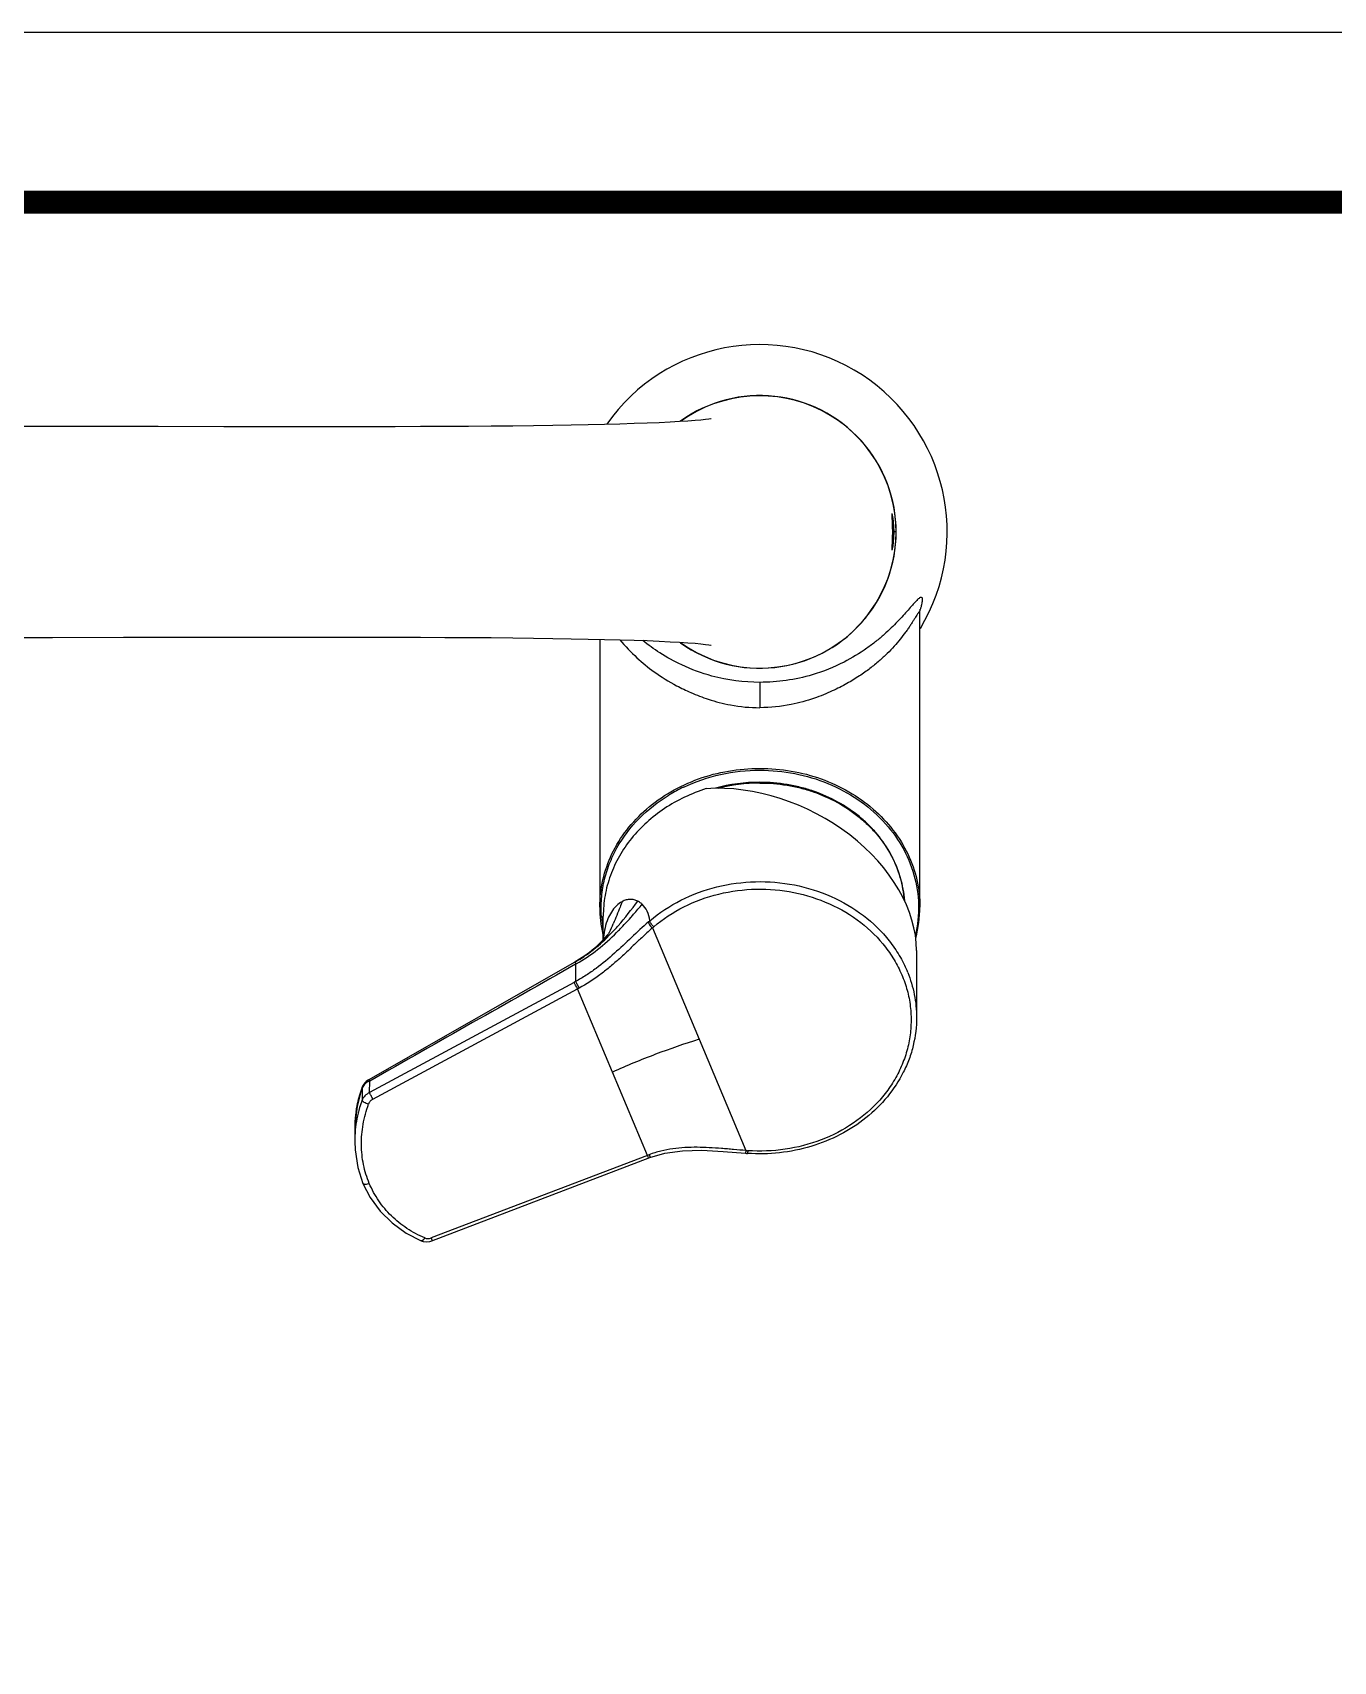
# Model space of a CAD drawing. Extents: x 0 to 1462, y 0 to 1072.
# Drawn here: x 890.5 to 1081.5, y 832.5 to 1071.5 of the extents above; entities that cross this region are included whole.
import ezdxf

# ---------------------------------------------------------------- set-up
doc = ezdxf.new("R2010")
doc.units = 0
doc.header["$LTSCALE"] = 10
doc.header["$MEASUREMENT"] = 0
doc.layers.get('0').update_dxf_attribs({"linetype": 'CONTINUOUS'})

msp = doc.modelspace()

# ---------------------------------------------------------------- linework, layer by layer
at = {"color": 7, "linetype": 'Continuous'}
for p, q in [((908.93, 1013.7), (898.64, 1013.71)), ((918.54, 1013.68), (908.93, 1013.7)), ((1020.76, 943.2), (1020.76, 986.55)), ((1020.76, 986.55), (1020.76, 986.55)), ((883.28, 982.75), (893.41, 982.77)), ((893.41, 982.77), (903.83, 982.79)), ((973.76, 982.49), (973.76, 943.2)), ((974.26, 938.39), (974.26, 941.85)), ((939.78, 917.83), (970.14, 935.15)), ((970.15, 935.15), (970.15, 935.15)), ((1020.26, 936.82), (1020.26, 927)), ((969.97, 932.13), (939.93, 915.96)), ((940.45, 915.01), (970.49, 931.18)), ((938.89, 916.8), (938.83, 916.64)), ((938.83, 916.64), (938.83, 916.64)), ((938.89, 916.65), (938.85, 914.83)), ((939.78, 917.83), (939.78, 917.83)), ((937.77, 910.5), (937.77, 908.79)), ((980.76, 906.75), (949.01, 894.64)), ((949.1, 894.22), (981.1, 906.43)), ((947.55, 894.22), (947.55, 894.22))]:
    msp.add_line(p, q, dxfattribs=at)
at = {"color": 9, "linetype": 'Continuous'}
for p, q in [((1017.25, 998.25), (1016.96, 998.25)), ((997.26, 976.17), (997.26, 972.45)), ((997.23, 963.55), (997.26, 963.55)), ((997.26, 963.55), (997.29, 963.55)), ((981.47, 940.12), (995.19, 907.46)), ((970.15, 935.15), (970.16, 935.15)), ((970.16, 935.15), (970.27, 935.21)), ((970.21, 934.81), (970.21, 932.26)), ((970.21, 932.26), (969.97, 932.13)), ((980.76, 906.75), (970.49, 931.18)), ((938.83, 916.64), (938.82, 916.54)), ((939.93, 915.96), (939.97, 917.65))]:
    msp.add_line(p, q, dxfattribs=at)
at = {"ltscale": 0.5}
msp.add_lwpolyline([(0, 0), (1462.41, 0), (1462.41, 1071.53), (0, 1071.53)], close=True, dxfattribs=at)
at = {"color": 5, "linetype": 'ByBlock', "lineweight": 200, "const_width": 3.37}
msp.add_lwpolyline([(23.52, 45.88), (1438.75, 45.88), (1438.75, 1046.65), (23.52, 1046.65)], close=True, dxfattribs=at)
at = {"color": 7, "linetype": 'Continuous'}
for points in [[(898.64, 1013.71), (888.13, 1013.73), (883.28, 1013.74)], [(990.11, 1014.86), (990.13, 1014.86), (990.05, 1014.85), (989.74, 1014.8), (989.25, 1014.74), (988.58, 1014.67), (987.74, 1014.59), (986.7, 1014.51), (985.48, 1014.43), (984.07, 1014.35), (982.48, 1014.28), (980.72, 1014.21), (978.79, 1014.14), (976.7, 1014.07), (974.46, 1014.01), (972.07, 1013.96), (969.53, 1013.91), (966.84, 1013.87), (964, 1013.83), (960.99, 1013.79), (957.82, 1013.76), (954.49, 1013.74), (951.02, 1013.72), (947.42, 1013.7), (943.7, 1013.69), (939.86, 1013.68), (935.88, 1013.68), (931.74, 1013.68), (927.43, 1013.68), (923.05, 1013.68), (918.54, 1013.68)], [(1020.76, 986.55), (1020.77, 986.84), (1020.78, 986.93)], [(903.83, 982.79), (913.84, 982.8), (918.54, 982.81), (923.05, 982.81), (927.43, 982.82), (931.74, 982.82), (935.88, 982.81), (939.86, 982.81), (943.7, 982.8), (947.42, 982.79), (951.02, 982.77), (954.49, 982.75), (957.82, 982.73), (960.99, 982.7), (964, 982.66), (966.84, 982.62), (969.53, 982.58), (972.07, 982.53), (974.46, 982.48), (976.7, 982.42), (978.79, 982.35), (980.72, 982.29), (982.48, 982.21), (984.07, 982.14), (985.48, 982.06), (986.7, 981.98), (987.74, 981.9), (988.58, 981.82), (989.25, 981.75), (989.74, 981.69), (990.05, 981.64), (990.1, 981.64)], [(975.18, 939.51), (975.19, 939.52), (975.15, 939.46), (975.01, 939.27), (974.76, 938.95), (974.41, 938.55), (973.98, 938.09), (973.46, 937.59), (972.88, 937.07), (972.24, 936.54), (971.54, 936.03), (970.79, 935.53), (970.15, 935.15)], [(938.83, 916.64), (938.11, 913.96), (937.78, 911.13), (937.77, 910.49)], [(939.78, 917.83), (939.66, 917.76), (939.44, 917.59), (939.26, 917.41), (939.1, 917.21), (938.98, 917.01), (938.89, 916.8)], [(937.77, 908.8), (937.82, 907.55), (938.23, 904.96), (938.99, 902.64)], [(981.1, 906.43), (983.3, 907.07), (985.9, 907.44), (988.76, 907.5), (991.87, 907.32), (995.13, 907.06)], [(938.99, 902.64), (940.05, 900.58), (941.5, 898.58), (943.28, 896.83), (945.35, 895.35), (947.55, 894.22)], [(947.55, 894.22), (947.82, 894.13), (948.29, 894.07), (948.78, 894.12), (949.1, 894.22)]]:
    msp.add_lwpolyline(points, dxfattribs=at)
for centre, radius, start, end in [((997.26, 998.25), 27.49, 328.9764, 144.8794), ((997.26, 998.24), 19.99, 0.0196, 125.7042), ((997.26, 998.25), 19.99, 234.2957, 359.9811), ((997.24, 937.23), 24.28, 89.9644, 105.5623), ((997.25, 937.1), 24.3, 89.9698, 104.7206), ((991.52, 943.2), 17.77, 180.0125, 193.0519), ((1002.97, 943.2), 17.78, 345.2641, 359.9845), ((999.43, 964.73), 57.83, 265.7426, 266.038)]:
    msp.add_arc(centre, radius, start, end, dxfattribs=at)
at = {"color": 9, "linetype": 'Continuous'}
for centre, radius, start, end in [((997.26, 998.25), 20.01, 234.3634, 125.6366), ((997.3, 998.24), 19.95, 0.0217, 2.6142), ((997.36, 998.25), 19.89, 359.5396, 359.9805), ((1009.52, 990.59), 11.9, 340.4549, 341.4777), ((1010.67, 990.2), 10.69, 341.4867, 342.5421), ((996.37, 939.04), 24.07, 115.2944, 121.0653), ((979.42, 940.04), 4.63, 136.8505, 138.0921), ((991.56, 943.11), 17.6, 184.1769, 189.845), ((948.85, 952.2), 29.22, 334.0767, 334.2804), ((943.33, 954.81), 35.33, 334.3501, 336.5537), ((1029.41, 884.68), 74.33, 130.5172, 130.7329), ((1012.79, 903.79), 47.96, 130.4347, 130.7631), ((960.81, 952.11), 19.69, 298.5143, 298.8449), ((1002.06, 926.75), 18.24, 22.093, 22.7961), ((1014.89, 848.93), 93.46, 118.1948, 118.3617), ((955.42, 910.47), 17.65, 171.0961, 177.5464), ((954.88, 910.49), 17.11, 177.5579, 179.9849), ((954.7, 908.78), 16.93, 174.2318, 179.9505), ((1011.18, 826.71), 85.63, 110.6319, 110.8134), ((999.39, 964.28), 56.98, 265.7823, 266.0777)]:
    msp.add_arc(centre, radius, start, end, dxfattribs=at)
at = {"color": 7, "linetype": 'Continuous'}
msp.add_ellipse((997.26, 941.85), major_axis=(21.7, -10.75), ratio=0.709301, start_param=6.621448, end_param=8.540934, dxfattribs=at)
for points, knots in [([(1016.65, 1000.9), (1016.64, 1000.9), (1016.64, 1000.87), (1016.63, 1000.84), (1016.63, 1000.77), (1016.63, 1000.64), (1016.64, 1000.42), (1016.65, 1000.1), (1016.67, 999.7), (1016.69, 999.25), (1016.7, 998.76), (1016.71, 998.42), (1016.71, 998.25)], [0, 0, 0, 0, 0.006277, 0.020897, 0.044708, 0.077708, 0.169964, 0.29419, 0.445446, 0.617986, 0.805445, 1, 1, 1, 1]), ([(1016.96, 998.25), (1016.96, 998.42), (1016.95, 998.76), (1016.92, 999.25), (1016.88, 999.7), (1016.84, 1000.1), (1016.79, 1000.39), (1016.75, 1000.58), (1016.73, 1000.69), (1016.71, 1000.77), (1016.69, 1000.84), (1016.67, 1000.87), (1016.66, 1000.9), (1016.65, 1000.9)], [0, 0, 0, 0, 0.193215, 0.37937, 0.550783, 0.701318, 0.825515, 0.876196, 0.918634, 0.952402, 0.977163, 0.992846, 1, 1, 1, 1]), ([(1016.71, 998.25), (1016.71, 998.07), (1016.7, 997.74), (1016.69, 997.24), (1016.67, 996.79), (1016.65, 996.4), (1016.64, 996.07), (1016.63, 995.85), (1016.63, 995.72), (1016.63, 995.65), (1016.64, 995.62), (1016.64, 995.6), (1016.65, 995.6)], [0, 0, 0, 0, 0.194554, 0.382004, 0.55454, 0.705798, 0.830026, 0.922289, 0.95529, 0.979102, 0.993724, 1, 1, 1, 1]), ([(1016.65, 995.6), (1016.66, 995.6), (1016.67, 995.62), (1016.69, 995.65), (1016.71, 995.72), (1016.73, 995.8), (1016.75, 995.92), (1016.79, 996.11), (1016.84, 996.39), (1016.88, 996.79), (1016.92, 997.24), (1016.95, 997.73), (1016.96, 998.07), (1016.96, 998.25)], [0, 0, 0, 0, 0.007155, 0.02284, 0.047601, 0.081371, 0.123808, 0.174489, 0.298685, 0.449219, 0.620631, 0.806786, 1, 1, 1, 1]), ([(1018.48, 944.11), (1018.4, 945.27), (1017.99, 947.6), (1016.64, 950.92), (1014.94, 953.42), (1013.28, 955.23), (1011.4, 956.92), (1008.73, 958.72), (1005.75, 960.04), (1003.22, 960.79), (1000.61, 961.34), (998.6, 961.5), (997.26, 961.5)], [0, 0, 0, 0, 0.115967, 0.233617, 0.353954, 0.415399, 0.47769, 0.604625, 0.734522, 0.800413, 0.866731, 1, 1, 1, 1]), ([(997.26, 961.4), (998.59, 961.4), (1000.59, 961.24), (1003.2, 960.7), (1005.72, 959.95), (1008.69, 958.64), (1011.36, 956.86), (1013.23, 955.18), (1014.89, 953.38), (1016.6, 950.89), (1017.97, 947.6), (1018.39, 945.27), (1018.47, 944.11)], [0, 0, 0, 0, 0.133231, 0.199532, 0.26541, 0.395295, 0.522237, 0.584537, 0.645995, 0.766362, 0.884035, 1, 1, 1, 1]), ([(989.39, 960.57), (988.3, 960.22), (986.18, 959.39), (983.23, 957.73), (980.61, 955.7), (978.37, 953.35), (976.56, 950.72), (975.24, 947.88), (974.44, 944.9), (974.26, 942.86), (974.26, 941.85)], [0, 0, 0, 0, 0.133415, 0.264571, 0.393101, 0.518852, 0.641933, 0.762714, 0.881804, 1, 1, 1, 1]), ([(981.68, 940.29), (981.6, 940.36), (981.46, 940.51), (981.28, 940.75), (981.16, 940.97), (981.12, 941.12), (981.12, 941.19)], [0, 0, 0, 0, 0.285543, 0.570758, 0.818297, 1, 1, 1, 1]), ([(1020.26, 927), (1020.26, 925.62), (1020.01, 923.53), (1019.2, 920.86), (1018.06, 918.26), (1016.07, 915.23), (1012.9, 912.12), (1009.08, 909.66), (1004.78, 907.92), (1000.16, 906.99), (997, 906.93), (995.43, 907.04)], [0, 0, 0, 0, 0.116424, 0.175182, 0.234456, 0.35486, 0.478504, 0.605496, 0.735393, 0.867289, 1, 1, 1, 1]), ([(995.49, 907.44), (995.48, 907.38), (995.47, 907.3), (995.46, 907.2), (995.46, 907.15), (995.45, 907.1), (995.44, 907.07), (995.44, 907.05), (995.43, 907.04), (995.43, 907.04)], [0, 0, 0, 0, 0.4119, 0.583809, 0.728596, 0.844012, 0.928179, 0.980049, 1, 1, 1, 1])]:
    msp.add_open_spline(points, degree=3, knots=knots, dxfattribs=at)
at = {"color": 9, "linetype": 'Continuous'}
for points, knots in [([(1020.96, 988.65), (1020.9, 988.66), (1020.78, 988.61), (1020.61, 988.49), (1020.4, 988.31), (1020.07, 987.98), (1019.61, 987.46), (1018.99, 986.75), (1018.27, 985.94), (1017.45, 985.06), (1016.52, 984.13), (1015.47, 983.15), (1014.27, 982.15), (1012.37, 980.71), (1009.33, 978.87), (1004.14, 976.79), (999.84, 976.17), (997.26, 976.17)], [0, 0, 0, 0, 0.005541, 0.013306, 0.023236, 0.035109, 0.063863, 0.098235, 0.137387, 0.180854, 0.228458, 0.280232, 0.336428, 0.397548, 0.538345, 0.719918, 1, 1, 1, 1]), ([(1020.87, 986.99), (1020.92, 987.14), (1020.99, 987.4), (1021.08, 987.77), (1021.12, 988.06), (1021.14, 988.28), (1021.13, 988.45), (1021.1, 988.57), (1021.03, 988.64), (1020.98, 988.65), (1020.96, 988.65)], [0, 0, 0, 0, 0.258392, 0.467169, 0.630854, 0.755138, 0.846116, 0.910483, 0.957395, 1, 1, 1, 1]), ([(1020.76, 986.55), (1020.76, 986.56), (1020.76, 986.58), (1020.75, 986.6), (1020.74, 986.61), (1020.72, 986.6), (1020.7, 986.59), (1020.67, 986.57), (1020.62, 986.51), (1020.56, 986.43), (1020.48, 986.32), (1020.4, 986.2), (1020.27, 985.99), (1020.09, 985.71), (1019.86, 985.33), (1019.6, 984.92), (1019.31, 984.48), (1018.99, 984.01), (1018.52, 983.35), (1017.86, 982.49), (1016.97, 981.44), (1015.94, 980.37), (1014.75, 979.27), (1013.39, 978.17), (1011.82, 977.05), (1009.97, 975.93), (1007.78, 974.81), (1005.06, 973.71), (1001.52, 972.73), (998.8, 972.45), (997.26, 972.45)], [0, 0, 0, 0, 0.001015, 0.001695, 0.002178, 0.002708, 0.003447, 0.004442, 0.007199, 0.0109, 0.015447, 0.020741, 0.026697, 0.040326, 0.055871, 0.072999, 0.091475, 0.111124, 0.131831, 0.176124, 0.224084, 0.275808, 0.331693, 0.392431, 0.459067, 0.533188, 0.617358, 0.716222, 0.839385, 1, 1, 1, 1]), ([(976.71, 982.42), (977.48, 981.48), (979.06, 979.81), (981.86, 977.55), (984.55, 975.88), (987.24, 974.58), (989.87, 973.57), (993.24, 972.69), (995.82, 972.45), (997.26, 972.45)], [0, 0, 0, 0, 0.154417, 0.292198, 0.457896, 0.556794, 0.672697, 0.816249, 1, 1, 1, 1]), ([(997.26, 976.17), (994.89, 976.17), (990.93, 976.69), (986.06, 978.48), (982.7, 980.34), (980.87, 981.66), (980.07, 982.31)], [0, 0, 0, 0, 0.381576, 0.635802, 0.833856, 1, 1, 1, 1]), ([(973.76, 943.2), (973.76, 944.53), (974.07, 947.22), (975.42, 951.07), (977.62, 954.62), (980.57, 957.71), (984.15, 960.25), (988.23, 962.13), (992.64, 963.29), (995.7, 963.55), (997.23, 963.55)], [0, 0, 0, 0, 0.116068, 0.233564, 0.353656, 0.477057, 0.603943, 0.733972, 0.86635, 1, 1, 1, 1]), ([(997.29, 963.55), (998.82, 963.55), (1001.88, 963.29), (1006.29, 962.13), (1010.37, 960.25), (1013.95, 957.71), (1016.89, 954.62), (1019.09, 951.07), (1020.45, 947.22), (1020.76, 944.53), (1020.76, 943.2)], [0, 0, 0, 0, 0.13365, 0.266028, 0.396057, 0.522943, 0.646344, 0.766436, 0.883932, 1, 1, 1, 1]), ([(986.09, 960.81), (987.81, 961.62), (991.48, 962.86), (995.33, 963.28), (997.26, 963.28)], [0, 0, 0, 0, 0.4962, 1, 1, 1, 1]), ([(997.26, 963.28), (998.97, 963.28), (1002.39, 962.95), (1007.27, 961.5), (1011.68, 959.16), (1015.4, 956.02), (1018.24, 952.25), (1020.06, 948.01), (1020.75, 943.52), (1020.43, 940.52), (1020.09, 939.07)], [0, 0, 0, 0, 0.134696, 0.267781, 0.397933, 0.524303, 0.646737, 0.765862, 0.883019, 1, 1, 1, 1]), ([(974, 941.83), (973.94, 942.69), (973.94, 944.42), (974.33, 947), (975.1, 949.51), (976.62, 952.74), (979.41, 956.42), (982.35, 958.7), (983.95, 959.66)], [0, 0, 0, 0, 0.120473, 0.241279, 0.363048, 0.486331, 0.738466, 1, 1, 1, 1]), ([(981.12, 941.19), (982.5, 942.37), (985.62, 944.42), (990.93, 946.36), (996.61, 947.12), (1002.33, 946.64), (1007.75, 944.96), (1012.54, 942.17), (1015.78, 939.01), (1017.76, 936.13), (1018.54, 934.6), (1018.87, 933.81)], [0, 0, 0, 0, 0.123748, 0.251106, 0.380611, 0.510342, 0.638335, 0.762985, 0.883409, 0.94217, 1, 1, 1, 1]), ([(979.32, 944.07), (979.15, 944.15), (978.8, 944.28), (978.22, 944.33), (977.63, 944.25), (977.24, 944.1), (977.05, 944)], [0, 0, 0, 0, 0.237172, 0.477711, 0.72944, 1, 1, 1, 1]), ([(981.68, 940.29), (983.02, 941.44), (986.05, 943.43), (991.2, 945.31), (996.73, 946.02), (1002.28, 945.53), (1007.52, 943.87), (1012.15, 941.14), (1015.26, 938.05), (1017.16, 935.24), (1017.89, 933.74), (1018.2, 932.98)], [0, 0, 0, 0, 0.123815, 0.251255, 0.380835, 0.51061, 0.638595, 0.76318, 0.883504, 0.942213, 1, 1, 1, 1]), ([(975.97, 943.14), (975.46, 942.58), (974.63, 941.04), (974.33, 939.35), (974.28, 938.41)], [0, 0, 0, 0, 0.446337, 1, 1, 1, 1]), ([(975.4, 939.31), (975.76, 939.68), (977.15, 941.2), (978.42, 942.82), (979.32, 944.07)], [0, 0, 0, 0, 0.251221, 1, 1, 1, 1]), ([(977.05, 944), (976.95, 943.73), (976.52, 942.64), (976.09, 941.56), (975.74, 940.75)], [0, 0, 0, 0, 0.247314, 1, 1, 1, 1]), ([(977.05, 944), (976.97, 943.95), (976.59, 943.74), (976.26, 943.45), (976.04, 943.21)], [0, 0, 0, 0, 0.234368, 1, 1, 1, 1]), ([(978.29, 941.65), (978.43, 941.81), (979, 942.46), (979.56, 943.11), (979.97, 943.61)], [0, 0, 0, 0, 0.251176, 1, 1, 1, 1]), ([(979.97, 943.61), (979.92, 943.66), (979.72, 943.83), (979.5, 943.98), (979.32, 944.07)], [0, 0, 0, 0, 0.255307, 1, 1, 1, 1]), ([(981.12, 941.19), (981.03, 941.67), (980.79, 942.55), (980.27, 943.32), (979.97, 943.61)], [0, 0, 0, 0, 0.537475, 1, 1, 1, 1]), ([(980.9, 941.01), (980.05, 940.28), (978.4, 938.73), (975.92, 936.37), (973.69, 934.51), (971.76, 933.16), (970.74, 932.55), (970.21, 932.26)], [0, 0, 0, 0, 0.242642, 0.48954, 0.742331, 0.870846, 1, 1, 1, 1]), ([(981.47, 940.12), (981.05, 939.75), (980.21, 938.99), (978.98, 937.82), (977.74, 936.64), (976.47, 935.46), (975.15, 934.31), (973.29, 932.85), (971.78, 931.87), (970.73, 931.3)], [0, 0, 0, 0, 0.121052, 0.242856, 0.36569, 0.489796, 0.6154, 0.742564, 1, 1, 1, 1]), ([(976.23, 939.47), (976.41, 939.64), (977.11, 940.36), (977.79, 941.09), (978.29, 941.65)], [0, 0, 0, 0, 0.250233, 1, 1, 1, 1]), ([(980.9, 941.01), (980.9, 940.98), (980.91, 940.91), (980.96, 940.77), (981.07, 940.56), (981.25, 940.33), (981.39, 940.18), (981.47, 940.12)], [0, 0, 0, 0, 0.081992, 0.182171, 0.429356, 0.714372, 1, 1, 1, 1]), ([(970.31, 934.86), (971.41, 935.47), (973.49, 936.89), (975.34, 938.58), (976.23, 939.47)], [0, 0, 0, 0, 0.498347, 1, 1, 1, 1]), ([(971.93, 936.27), (972.25, 936.5), (973.47, 937.43), (974.6, 938.48), (975.4, 939.31)], [0, 0, 0, 0, 0.250338, 1, 1, 1, 1]), ([(970.16, 935.15), (970.16, 935.15), (970.15, 935.13), (970.15, 935.11), (970.15, 935.09)], [0, 0, 0, 0, 0.189472, 1, 1, 1, 1]), ([(970.15, 935.09), (970.16, 935.08), (970.16, 935.04), (970.17, 935), (970.17, 934.97)], [0, 0, 0, 0, 0.208877, 1, 1, 1, 1]), ([(970.17, 934.97), (970.17, 934.96), (970.19, 934.91), (970.2, 934.85), (970.21, 934.81)], [0, 0, 0, 0, 0.221817, 1, 1, 1, 1]), ([(970.27, 935.21), (970.41, 935.3), (970.77, 935.5), (971.33, 935.85), (971.73, 936.13), (971.93, 936.27)], [0, 0, 0, 0, 0.251569, 0.626752, 1, 1, 1, 1]), ([(1018.2, 932.98), (1018.51, 932.23), (1019.01, 930.7), (1019.43, 928.33), (1019.5, 925.93), (1019.23, 923.54), (1018.62, 921.2), (1017.68, 918.94), (1016.43, 916.8), (1014.34, 914.14), (1011.04, 911.27), (1006.29, 908.82), (1001, 907.45), (997.32, 907.31), (995.49, 907.44)], [0, 0, 0, 0, 0.059208, 0.117929, 0.176426, 0.235012, 0.293972, 0.353573, 0.414032, 0.475504, 0.601533, 0.7318, 0.865207, 1, 1, 1, 1]), ([(1018.96, 933.61), (1019.38, 932.56), (1020.04, 930.38), (1020.26, 928.12), (1020.26, 927)], [0, 0, 0, 0, 0.50231, 1, 1, 1, 1]), ([(970.49, 931.18), (970.4, 931.36), (970.23, 931.68), (970.05, 932), (969.97, 932.13)], [0, 0, 0, 0, 0.56521, 1, 1, 1, 1]), ([(970.73, 931.3), (970.64, 931.49), (970.47, 931.81), (970.29, 932.13), (970.21, 932.26)], [0, 0, 0, 0, 0.565673, 1, 1, 1, 1]), ([(988.33, 923.79), (986.18, 923.11), (981.89, 921.64), (977.69, 919.91), (975.62, 918.96)], [0, 0, 0, 0, 0.498472, 1, 1, 1, 1]), ([(937.98, 913.2), (938.03, 913.48), (938.23, 914.61), (938.54, 915.73), (938.82, 916.54)], [0, 0, 0, 0, 0.247919, 1, 1, 1, 1]), ([(938.85, 916.6), (938.84, 916.6), (938.84, 916.58), (938.83, 916.56), (938.82, 916.54)], [0, 0, 0, 0, 0.23579, 1, 1, 1, 1]), ([(938.89, 916.65), (938.89, 916.66), (938.88, 916.67), (938.87, 916.65), (938.86, 916.63), (938.85, 916.61), (938.85, 916.6)], [0, 0, 0, 0, 0.151837, 0.296918, 0.604312, 1, 1, 1, 1]), ([(939.93, 915.96), (939.69, 915.84), (939.24, 915.53), (938.94, 915.07), (938.85, 914.83)], [0, 0, 0, 0, 0.510935, 1, 1, 1, 1]), ([(939.97, 917.65), (939.72, 917.56), (939.28, 917.3), (938.98, 916.88), (938.89, 916.65)], [0, 0, 0, 0, 0.515914, 1, 1, 1, 1]), ([(939.78, 917.83), (939.79, 917.84), (939.81, 917.83), (939.83, 917.82), (939.86, 917.79), (939.91, 917.73), (939.95, 917.68), (939.97, 917.65)], [0, 0, 0, 0, 0.101644, 0.184691, 0.293961, 0.593828, 1, 1, 1, 1]), ([(940.45, 915.01), (940.36, 915.19), (940.19, 915.51), (940.01, 915.82), (939.93, 915.96)], [0, 0, 0, 0, 0.562152, 1, 1, 1, 1]), ([(938.85, 914.83), (938.72, 914.47), (938.26, 913.06), (937.97, 911.59), (937.86, 910.48)], [0, 0, 0, 0, 0.253026, 1, 1, 1, 1]), ([(939.92, 902.62), (939.55, 903.51), (938.97, 905.39), (938.67, 908.34), (938.93, 911.35), (939.46, 913.31), (939.8, 914.28)], [0, 0, 0, 0, 0.24366, 0.490731, 0.742614, 1, 1, 1, 1]), ([(939.8, 914.28), (939.69, 914.3), (939.47, 914.37), (939.18, 914.5), (938.98, 914.64), (938.88, 914.75), (938.86, 914.8), (938.85, 914.83)], [0, 0, 0, 0, 0.307619, 0.606756, 0.847198, 0.934818, 1, 1, 1, 1]), ([(940.45, 915.01), (940.31, 914.93), (940.04, 914.72), (939.86, 914.43), (939.8, 914.28)], [0, 0, 0, 0, 0.507191, 1, 1, 1, 1]), ([(980.76, 906.75), (980.77, 906.7), (980.81, 906.6), (980.84, 906.47), (980.85, 906.39), (980.86, 906.35), (980.85, 906.33), (980.85, 906.33)], [0, 0, 0, 0, 0.403315, 0.716107, 0.916431, 0.971491, 1, 1, 1, 1]), ([(995.19, 907.46), (994.6, 907.51), (993.7, 907.59), (992.51, 907.69), (991.32, 907.78), (989.83, 907.89), (988.04, 907.95), (986.26, 907.92), (984.47, 907.75), (982.71, 907.41), (981.57, 907.06), (981.01, 906.85)], [0, 0, 0, 0, 0.125427, 0.188065, 0.250637, 0.375611, 0.500443, 0.62522, 0.75004, 0.874952, 1, 1, 1, 1]), ([(981.01, 906.85), (981.03, 906.79), (981.06, 906.7), (981.09, 906.58), (981.11, 906.51), (981.11, 906.47), (981.11, 906.44), (981.11, 906.43), (981.1, 906.43)], [0, 0, 0, 0, 0.404207, 0.717539, 0.832789, 0.917961, 0.972589, 1, 1, 1, 1]), ([(995.19, 907.46), (995.19, 907.4), (995.18, 907.32), (995.17, 907.23), (995.16, 907.17), (995.15, 907.12), (995.15, 907.09), (995.14, 907.07), (995.14, 907.06), (995.13, 907.06)], [0, 0, 0, 0, 0.411604, 0.583404, 0.728113, 0.84349, 0.927676, 0.979657, 1, 1, 1, 1]), ([(939.92, 902.62), (939.83, 902.58), (939.63, 902.51), (939.39, 902.47), (939.21, 902.49), (939.11, 902.52), (939.03, 902.57), (939, 902.61), (938.99, 902.64)], [0, 0, 0, 0, 0.321331, 0.608763, 0.730197, 0.834116, 0.922052, 1, 1, 1, 1]), ([(948.06, 894.64), (947.15, 895.02), (945.4, 895.95), (943.1, 897.8), (941.22, 900.03), (940.3, 901.74), (939.92, 902.62)], [0, 0, 0, 0, 0.254738, 0.505171, 0.752902, 1, 1, 1, 1]), ([(948.06, 894.64), (948.02, 894.57), (947.96, 894.47), (947.86, 894.36), (947.79, 894.3), (947.73, 894.25), (947.65, 894.21), (947.58, 894.21), (947.55, 894.22)], [0, 0, 0, 0, 0.340096, 0.491317, 0.62613, 0.743248, 0.842856, 1, 1, 1, 1]), ([(948.06, 894.64), (948.2, 894.57), (948.53, 894.51), (948.86, 894.58), (949.01, 894.64)], [0, 0, 0, 0, 0.48908, 1, 1, 1, 1]), ([(949.01, 894.64), (949.03, 894.58), (949.06, 894.48), (949.1, 894.35), (949.11, 894.27), (949.11, 894.23), (949.11, 894.22), (949.1, 894.22)], [0, 0, 0, 0, 0.403319, 0.71609, 0.916426, 0.971487, 1, 1, 1, 1])]:
    msp.add_open_spline(points, degree=3, knots=knots, dxfattribs=at)
msp.add_open_spline([(970.21, 934.81), (960.13, 929.09), (950.05, 923.37), (939.97, 917.65)], degree=3, dxfattribs=at)

doc.saveas('drawing.dxf')
